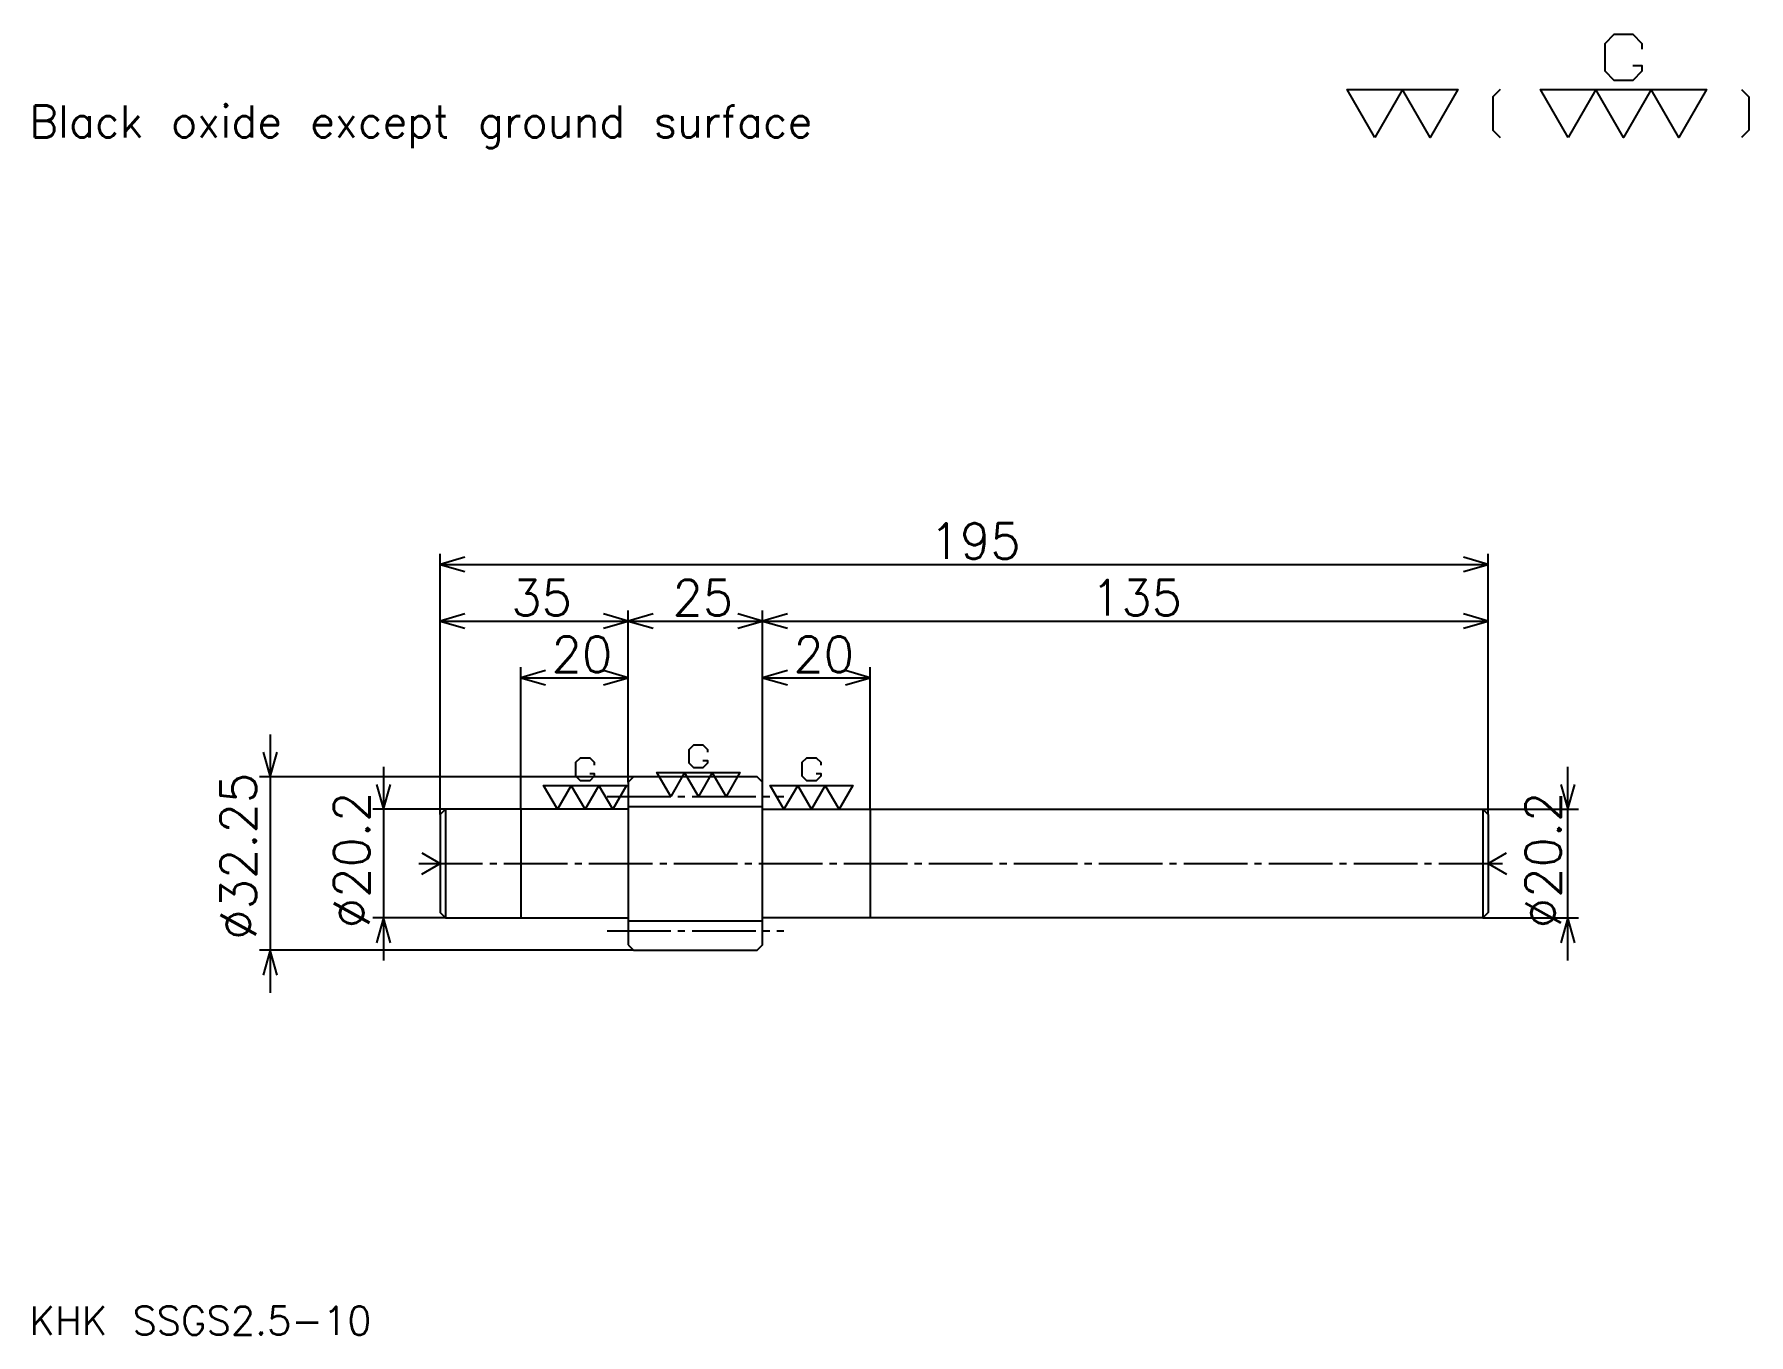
# Model space of a CAD drawing. Extents: x 14 to 333, y 14 to 256.
import ezdxf

# ---------------------------------------------------------------- set-up
doc = ezdxf.new("R2010")
doc.units = 0
doc.linetypes.add('DASHDOT', pattern=[15.810812, 11.858108, -1.317568, 1.317568, -1.317568])
doc.layers.get('0').update_dxf_attribs({"linetype": 'CONTINUOUS'})
doc.layers.add('DASHDOT', color=6, linetype='DASHDOT')
doc.styles.add('KANJI', font='TXT', dxfattribs={"bigfont": 'BIGFONT'})

msp = doc.modelspace()

# ---------------------------------------------------------------- linework, layer by layer
at = {"color": 5}
for p, q in [((89.594589, 118.236496), (89.594589, 159.739868)), ((89.594589, 118.236496), (89.594589, 159.739868)), ((284.594604, 118.236496), (284.594604, 159.739868)), ((284.594604, 118.236496), (284.594604, 159.739868)), ((89.594589, 157.763519), (284.594604, 157.763519)), ((89.594589, 157.763519), (284.594604, 157.763519)), ((89.594589, 147.222992), (124.594589, 147.222992)), ((124.594589, 118.236496), (124.594589, 149.199341)), ((124.594589, 147.222992), (149.594589, 147.222992)), ((149.594589, 118.236496), (149.594589, 149.199341)), ((149.594589, 147.222992), (284.594604, 147.222992)), ((104.594589, 118.236496), (104.594589, 138.658798)), ((169.594589, 118.236496), (169.594589, 138.658798)), ((104.594589, 136.682434), (124.594589, 136.682434)), ((149.594589, 136.682434), (169.594589, 136.682434)), ((57.972969, 126.141899), (57.972969, 78.081093)), ((89.594589, 118.236496), (55.996616, 118.236496)), ((79.054047, 120.116898), (79.054047, 84.106094)), ((89.594589, 111.211494), (89.594589, 118.236496)), ((125.594589, 118.236496), (89.594589, 118.236496)), ((104.594589, 112.211494), (104.594589, 118.236496)), ((124.594589, 117.236496), (124.594589, 118.236496)), ((149.594589, 117.236496), (149.594589, 118.236496)), ((169.594589, 112.211494), (169.594589, 118.236496)), ((284.594604, 111.211494), (284.594604, 118.236496)), ((299.405396, 84.106094), (299.405396, 120.116898)), ((89.594589, 112.211494), (77.077698, 112.211494)), ((90.594589, 112.211494), (89.594589, 112.211494)), ((283.594604, 112.211494), (301.381744, 112.211494)), ((89.594589, 92.011497), (77.077698, 92.011497)), ((90.594589, 92.011497), (89.594589, 92.011497)), ((283.594604, 92.011497), (301.381744, 92.011497)), ((89.594589, 85.986496), (55.996616, 85.986496)), ((125.594589, 85.986496), (89.594589, 85.986496))]:
    msp.add_line(p, q, dxfattribs=at)
at = {"color": 4}
for p, q in [((90.594589, 112.211494), (90.594589, 92.011497)), ((104.594589, 112.211494), (104.594589, 92.011497)), ((124.594589, 112.736496), (149.594589, 112.736496)), ((169.594589, 112.211494), (169.594589, 92.011497)), ((283.594604, 112.211494), (283.594604, 92.011497)), ((124.594589, 91.486496), (149.594589, 91.486496))]:
    msp.add_line(p, q, dxfattribs=at)
at = {"color": 7}
for p, q in [((86.171547, 104.087845), (89.594589, 102.111496)), ((86.171547, 100.135147), (89.594589, 102.111496)), ((284.594604, 102.111496), (288.017639, 104.087845)), ((284.594604, 102.111496), (288.017639, 100.135147))]:
    msp.add_line(p, q, dxfattribs=at)
for points in [[(311.472992, 250.522293), (313.185822, 250.522293), (313.185822, 249.494583), (311.472992, 247.781754), (308.047302, 247.781754), (306.334473, 249.494583), (306.334473, 254.633102), (308.047302, 256.345947), (311.472992, 256.345947), (313.185822, 254.633102), (313.185822, 253.605392)], [(263.513519, 237.162155), (258.375, 246.068909), (278.929047, 246.068909), (273.790558, 237.162155), (268.652039, 246.068909), (263.513519, 237.162155)], [(286.808105, 246.068909), (285.437836, 244.698639), (285.437836, 238.532425), (286.808105, 237.162155)], [(299.483124, 237.162155), (294.344604, 246.068909), (325.17569, 246.068909), (320.03717, 237.162155), (314.898651, 246.068909), (309.760132, 237.162155), (304.621643, 246.068909), (299.483124, 237.162155)], [(331.684479, 246.068909), (333.054749, 244.698639), (333.054749, 238.532425), (331.684479, 237.162155)], [(117.413849, 118.891563), (118.270264, 118.891563), (118.270264, 118.377716), (117.413849, 117.521294), (115.701004, 117.521294), (114.844589, 118.377716), (114.844589, 120.946968), (115.701004, 121.803391), (117.413849, 121.803391), (118.270264, 120.946968), (118.270264, 120.433121)], [(138.494934, 121.291565), (139.351349, 121.291565), (139.351349, 120.77771), (138.494934, 119.921295), (136.782089, 119.921295), (135.925674, 120.77771), (135.925674, 123.34697), (136.782089, 124.203384), (138.494934, 124.203384), (139.351349, 123.34697), (139.351349, 122.833115)], [(159.542221, 118.891563), (160.398651, 118.891563), (160.398651, 118.377716), (159.542221, 117.521294), (157.829376, 117.521294), (156.972961, 118.377716), (156.972961, 120.946968), (157.829376, 121.803391), (159.542221, 121.803391), (160.398651, 120.946968), (160.398651, 120.433121)], [(132.5, 114.611496), (129.93074, 119.064873), (145.346283, 119.064873), (142.777023, 114.611496), (140.207764, 119.064873), (137.638519, 114.611496), (135.069244, 119.064873), (132.5, 114.611496)], [(111.418915, 112.211494), (108.849655, 116.664871), (124.265198, 116.664871), (121.695938, 112.211494), (119.126678, 116.664871), (116.557426, 112.211494), (113.988174, 116.664871), (111.418915, 112.211494)], [(153.547287, 112.211494), (150.978027, 116.664871), (166.393585, 116.664871), (163.82431, 112.211494), (161.255066, 116.664871), (158.685806, 112.211494), (156.116547, 116.664871), (153.547287, 112.211494)]]:
    msp.add_lwpolyline(points, dxfattribs=at)
at = {"color": 5}
for points in [[(94.206078, 159.081085), (89.594589, 157.763519), (94.206078, 156.445953)], [(94.206078, 159.081085), (89.594589, 157.763519), (94.206078, 156.445953)], [(279.983093, 156.445953), (284.594604, 157.763519), (279.983093, 159.081085)], [(279.983093, 156.445953), (284.594604, 157.763519), (279.983093, 159.081085)], [(94.206078, 148.540558), (89.594589, 147.222992), (94.206078, 145.905426)], [(119.983101, 145.905426), (124.594589, 147.222992), (119.983101, 148.540558)], [(129.206085, 148.540558), (124.594589, 147.222992), (129.206085, 145.905426)], [(144.983093, 145.905426), (149.594589, 147.222992), (144.983093, 148.540558)], [(154.206085, 148.540558), (149.594589, 147.222992), (154.206085, 145.905426)], [(279.983093, 145.905426), (284.594604, 147.222992), (279.983093, 148.540558)], [(109.206078, 138), (104.594589, 136.682434), (109.206078, 135.364868)], [(119.983101, 135.364868), (124.594589, 136.682434), (119.983101, 138)], [(154.206085, 138), (149.594589, 136.682434), (154.206085, 135.364868)], [(164.983093, 135.364868), (169.594589, 136.682434), (164.983093, 138)], [(56.655399, 122.847984), (57.972969, 118.236496), (59.290535, 122.847984)], [(77.736481, 116.822983), (79.054047, 112.211494), (80.371613, 116.822983)], [(298.08783, 116.822983), (299.405396, 112.211494), (300.722961, 116.822983)], [(80.371613, 87.400009), (79.054047, 92.011497), (77.736481, 87.400009)], [(300.722961, 87.400009), (299.405396, 92.011497), (298.08783, 87.400009)], [(59.290535, 81.375008), (57.972969, 85.986496), (56.655399, 81.375008)]]:
    msp.add_lwpolyline(points, dxfattribs=at)
at = {"color": 4}
for points in [[(124.594589, 86.986496), (125.594589, 85.986496), (148.594589, 85.986496), (149.594589, 86.986496), (149.594589, 117.236496), (148.594589, 118.236496), (125.594589, 118.236496), (124.594589, 117.236496), (124.594589, 86.986496)], [(124.594589, 112.211494), (90.594589, 112.211494), (89.594589, 111.211494), (89.594589, 93.011497), (90.594589, 92.011497), (124.594589, 92.011497)], [(149.594589, 112.211494), (283.594604, 112.211494), (284.594604, 111.211494), (284.594604, 93.011497), (283.594604, 92.011497), (149.594589, 92.011497)]]:
    msp.add_lwpolyline(points, dxfattribs=at)
at = {"layer": 'DASHDOT', "color": 7}
for p, q in [((120.641884, 114.611496), (153.547287, 114.611496)), ((85.641884, 102.111496), (288.547302, 102.111496)), ((120.641884, 89.611496), (153.547287, 89.611496))]:
    msp.add_line(p, q, dxfattribs=at)

# ---------------------------------------------------------------- texts
at = {"color": 7, "style": 'KANJI'}
for s, height, p in [('Black oxide except ground surface', 5.929054, (13.175675, 237.162155)), ('195', 6.587838, (180.671448, 158.817581)), ('195', 6.587838, (180.671448, 158.817581)), ('35', 6.587838, (102.812492, 148.277039)), ('25', 6.587838, (132.8125, 148.277039)), ('135', 6.587838, (210.671448, 148.277039)), ('20', 6.587838, (110.312492, 137.736496)), ('20', 6.587838, (155.3125, 137.736496)), ('KHK SSGS2.5-10', 5.27027, (13.175675, 14.493243))]:
    msp.add_text(s, height=height, dxfattribs=at).set_placement(p)
for s, p in [('%%c32.25', (55.337833, 87.947647)), ('%%c20.2', (76.418915, 90.088692)), ('%%c20.2', (298.08783, 90.088692))]:
    msp.add_text(s, height=6.587838, rotation=90, dxfattribs=at).set_placement(p)

doc.saveas('drawing.dxf')
